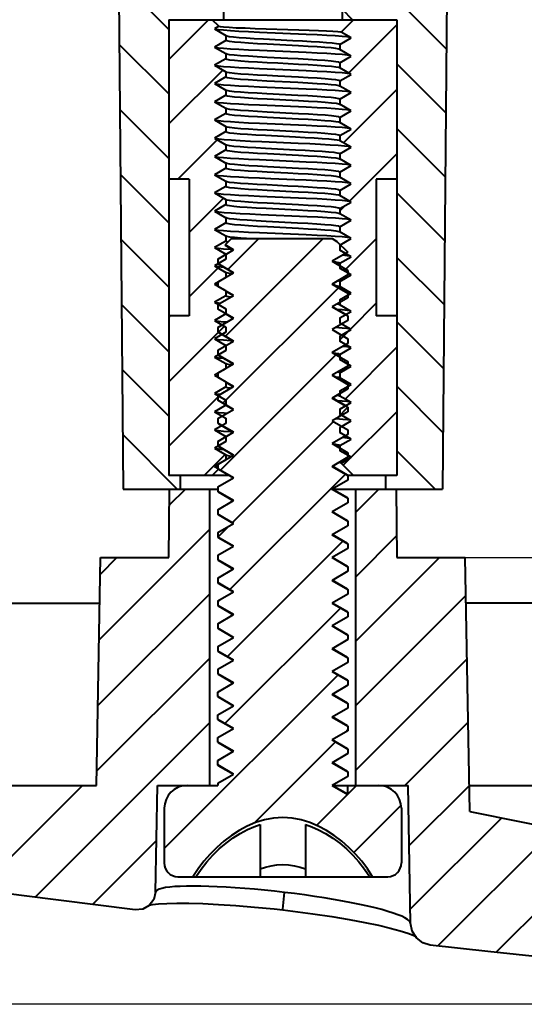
# Model space of a CAD drawing. Header units: millimetres. Extents: x 3608 to 4003, y 1445 to 1719.
# Drawn here: x 3642.79 to 3653.86, y 1521.85 to 1543.45 of the extents above; entities that cross this region are included whole.
import ezdxf

# ---------------------------------------------------------------- set-up
doc = ezdxf.new("R2010")
doc.units = ezdxf.units.MM
doc.layers.add('dim', color=82, linetype='Continuous', lineweight=9)
doc.styles.add('ROMAND', font='romand.shx', dxfattribs={"width": 0.75, "bigfont": 'gbcbig.shx'})
doc.dimstyles.new('YanXiu', dxfattribs={"dimtxt": 2.5, "dimasz": 2.2, "dimexe": 1, "dimexo": 0, "dimgap": 0.66, "dimtad": 0, "dimzin": 9, "dimdsep": 46, "dimtxsty": 'ROMAND', "dimblk": 'CLOSEDBLANK', "dimcen": 0, "dimclrd": 3, "dimclre": 3, "dimclrt": 7, "dimazin": 2, "dimtfac": 1, "dimtofl": 0, "dimtmove": 0, "dimatfit": 3, "dimldrblk": 'CLOSEDBLANK', "dimfxl": 0, "dimlwd": 5, "dimlwe": 5, "dimarcsym": 0})

# ---------------------------------------------------------------- blocks, each defined once
blk = doc.blocks.new('_ClosedBlank')
at = {"color": 0, "linetype": 'ByBlock', "lineweight": -2}
for p, q in [((-1, 0.1667), (0, 0)), ((-1, 0.1667), (-1, -0.1667)), ((0, 0), (-1, -0.1667))]:
    blk.add_line(p, q, dxfattribs=at)
blk = doc.blocks.new('*D10')
at = {"layer": 'Defpoints', "color": 0}
for p in [(3640.324, 1554.248), (3627.325, 1521.848), (3657.021, 1521.848)]:
    blk.add_point(p, dxfattribs=at)
at = {"layer": 'dim', "color": 3, "lineweight": 5}
for p, q in [((3640.324, 1554.248), (3626.725, 1554.248)), ((3627.325, 1551.848), (3627.325, 1542.183)), ((3627.325, 1524.248), (3627.325, 1533.913)), ((3657.021, 1521.848), (3626.725, 1521.848))]:
    blk.add_line(p, q, dxfattribs=at)
at = {"layer": 'dim', "color": 3, "lineweight": 5, "xscale": 2.4, "yscale": 2.4, "zscale": 2.4}
for p, rotation in [((3627.325, 1554.248), 90), ((3627.325, 1521.848), 270)]:
    blk.add_blockref('_ClosedBlank', p, dxfattribs=dict(at, rotation=rotation))
at = {"layer": 'dim', "color": 7, "insert": (3627.325, 1538.048), "char_height": 3, "attachment_point": 5, "rotation": 90, "style": 'ROMAND'}
blk.add_mtext('32.4', dxfattribs=at)
blk = doc.blocks.new('*D28')
at = {"layer": 'Defpoints', "color": 0}
for p in [(3655.891, 1547.748), (3658.821, 1547.748), (3652.563, 1531.648)]:
    blk.add_point(p, dxfattribs=at)
at = {"layer": 'dim', "color": 3, "lineweight": 5}
for p, q in [((3655.891, 1547.748), (3659.42, 1547.748)), ((3658.821, 1545.348), (3658.821, 1543.298)), ((3658.821, 1534.048), (3658.821, 1536.098)), ((3652.563, 1531.648), (3659.42, 1531.648))]:
    blk.add_line(p, q, dxfattribs=at)
at = {"layer": 'dim', "color": 3, "lineweight": 5, "xscale": 2.4, "yscale": 2.4, "zscale": 2.4}
for p, rotation in [((3658.821, 1547.748), 90), ((3658.821, 1531.648), 270)]:
    blk.add_blockref('_ClosedBlank', p, dxfattribs=dict(at, rotation=rotation))
at = {"layer": 'dim', "color": 7, "insert": (3658.821, 1539.698), "char_height": 3, "attachment_point": 5, "rotation": 90, "style": 'ROMAND'}
blk.add_mtext('16.1', dxfattribs=at)

msp = doc.modelspace()

# ---------------------------------------------------------------- linework, layer by layer
at = {"color": 7, "linetype": 'Continuous'}
for p, q in [((3647.263, 1549.948), (3647.263, 1543.448)), ((3649.863, 1549.948), (3649.863, 1543.448)), ((3652.19, 1547.748), (3652.063, 1533.148)), ((3644.942, 1547.027), (3645.063, 1533.148)), ((3646.063, 1543.448), (3651.063, 1543.448)), ((3646.063, 1543.448), (3646.063, 1533.448)), ((3647.158, 1543.303), (3647.013, 1543.448)), ((3649.841, 1543.176), (3650.113, 1543.448)), ((3651.063, 1543.448), (3651.063, 1533.448)), ((3647.158, 1543.303), (3647.063, 1543.248)), ((3647.063, 1543.248), (3647.313, 1543.104)), ((3649.84, 1543.18), (3649.841, 1543.176)), ((3650.063, 1543.048), (3649.841, 1543.176)), ((3647.313, 1542.992), (3647.063, 1542.848)), ((3647.313, 1543.104), (3647.318, 1543.098)), ((3647.313, 1543.104), (3647.313, 1542.992)), ((3649.813, 1542.904), (3650.063, 1543.048)), ((3649.813, 1542.904), (3649.813, 1542.792)), ((3647.063, 1542.848), (3647.313, 1542.704)), ((3647.318, 1542.698), (3647.313, 1542.704)), ((3647.313, 1542.704), (3647.313, 1542.592)), ((3649.813, 1542.792), (3649.808, 1542.798)), ((3650.063, 1542.648), (3649.813, 1542.792)), ((3647.313, 1542.592), (3647.063, 1542.448)), ((3649.813, 1542.504), (3650.063, 1542.648)), ((3649.813, 1542.504), (3649.813, 1542.392)), ((3647.063, 1542.448), (3647.313, 1542.304)), ((3647.318, 1542.298), (3647.313, 1542.304)), ((3647.313, 1542.304), (3647.313, 1542.192)), ((3649.808, 1542.398), (3649.813, 1542.392)), ((3650.063, 1542.248), (3649.813, 1542.392)), ((3649.813, 1542.104), (3650.063, 1542.248)), ((3647.313, 1542.192), (3647.063, 1542.048)), ((3647.063, 1542.048), (3647.313, 1541.904)), ((3649.813, 1542.104), (3649.813, 1541.992)), ((3647.318, 1541.898), (3647.313, 1541.904)), ((3647.313, 1541.904), (3647.313, 1541.792)), ((3649.808, 1541.998), (3649.813, 1541.992)), ((3650.063, 1541.848), (3649.813, 1541.992)), ((3649.813, 1541.704), (3650.063, 1541.848)), ((3647.313, 1541.792), (3647.063, 1541.648)), ((3647.063, 1541.648), (3647.313, 1541.504)), ((3649.808, 1541.598), (3649.813, 1541.592)), ((3649.813, 1541.704), (3649.813, 1541.592)), ((3650.063, 1541.448), (3649.813, 1541.592)), ((3647.313, 1541.392), (3647.063, 1541.248)), ((3647.318, 1541.498), (3647.313, 1541.504)), ((3647.313, 1541.504), (3647.313, 1541.392)), ((3649.813, 1541.304), (3650.063, 1541.448)), ((3647.063, 1541.248), (3647.313, 1541.104)), ((3649.808, 1541.198), (3649.813, 1541.192)), ((3649.813, 1541.304), (3649.813, 1541.192)), ((3650.063, 1541.048), (3649.813, 1541.192)), ((3647.313, 1540.992), (3647.063, 1540.848)), ((3647.318, 1541.098), (3647.313, 1541.104)), ((3647.313, 1541.104), (3647.313, 1540.992)), ((3649.813, 1540.904), (3650.063, 1541.048)), ((3647.063, 1540.848), (3647.313, 1540.704)), ((3649.808, 1540.798), (3649.813, 1540.792)), ((3649.813, 1540.904), (3649.813, 1540.792)), ((3650.063, 1540.648), (3649.813, 1540.792)), ((3647.313, 1540.592), (3647.063, 1540.448)), ((3647.318, 1540.698), (3647.313, 1540.704)), ((3647.313, 1540.704), (3647.313, 1540.592)), ((3649.813, 1540.504), (3650.063, 1540.648)), ((3647.063, 1540.448), (3647.313, 1540.304)), ((3647.318, 1540.298), (3647.313, 1540.304)), ((3647.313, 1540.304), (3647.313, 1540.192)), ((3649.808, 1540.398), (3649.813, 1540.392)), ((3649.813, 1540.504), (3649.813, 1540.392)), ((3650.063, 1540.248), (3649.813, 1540.392)), ((3647.313, 1540.192), (3647.063, 1540.048)), ((3649.813, 1540.104), (3650.063, 1540.248)), ((3649.813, 1540.104), (3649.813, 1539.992)), ((3646.513, 1539.948), (3646.063, 1539.948)), ((3646.513, 1539.948), (3646.513, 1536.948)), ((3647.063, 1540.048), (3647.313, 1539.904)), ((3647.318, 1539.898), (3647.313, 1539.904)), ((3647.313, 1539.904), (3647.313, 1539.792)), ((3649.808, 1539.998), (3649.813, 1539.992)), ((3650.063, 1539.848), (3649.813, 1539.992)), ((3651.063, 1539.948), (3650.613, 1539.948)), ((3650.613, 1539.948), (3650.613, 1536.948)), ((3647.313, 1539.792), (3647.063, 1539.648)), ((3649.813, 1539.704), (3650.063, 1539.848)), ((3649.813, 1539.704), (3649.813, 1539.592)), ((3647.063, 1539.648), (3647.313, 1539.504)), ((3647.318, 1539.498), (3647.313, 1539.504)), ((3647.313, 1539.504), (3647.313, 1539.392)), ((3649.808, 1539.598), (3649.813, 1539.592)), ((3650.063, 1539.448), (3649.813, 1539.592)), ((3649.813, 1539.304), (3650.063, 1539.448)), ((3647.313, 1539.392), (3647.063, 1539.248)), ((3647.063, 1539.248), (3647.313, 1539.104)), ((3649.813, 1539.304), (3649.813, 1539.192)), ((3647.318, 1539.098), (3647.313, 1539.104)), ((3647.313, 1539.104), (3647.313, 1538.992)), ((3649.808, 1539.198), (3649.813, 1539.192)), ((3650.063, 1539.048), (3649.813, 1539.192)), ((3649.813, 1538.904), (3650.063, 1539.048)), ((3647.313, 1538.992), (3647.063, 1538.848)), ((3647.063, 1538.848), (3647.313, 1538.704)), ((3649.808, 1538.798), (3649.813, 1538.792)), ((3649.813, 1538.904), (3649.813, 1538.792)), ((3650.063, 1538.648), (3649.813, 1538.792)), ((3647.313, 1538.592), (3647.063, 1538.448)), ((3647.438, 1538.648), (3647.297, 1538.506)), ((3647.318, 1538.698), (3647.313, 1538.704)), ((3647.313, 1538.704), (3647.313, 1538.592)), ((3647.438, 1538.648), (3649.65, 1538.648)), ((3649.642, 1538.648), (3649.751, 1538.585)), ((3649.721, 1538.607), (3649.65, 1538.648)), ((3649.721, 1538.607), (3649.751, 1538.585)), ((3649.751, 1538.585), (3649.988, 1538.348)), ((3649.813, 1538.504), (3650.063, 1538.648)), ((3647.063, 1538.448), (3647.313, 1538.304)), ((3647.138, 1538.198), (3647.484, 1538.398)), ((3647.484, 1538.398), (3647.297, 1538.506)), ((3647.298, 1538.501), (3647.48, 1538.395)), ((3649.813, 1538.504), (3649.813, 1538.392)), ((3650.063, 1538.248), (3649.813, 1538.392)), ((3647.313, 1538.192), (3647.063, 1538.048)), ((3647.138, 1538.198), (3647.138, 1538.098)), ((3647.313, 1538.304), (3647.313, 1538.192)), ((3649.988, 1538.348), (3649.642, 1538.148)), ((3649.642, 1538.148), (3649.988, 1537.948)), ((3649.813, 1538.053), (3649.646, 1538.151)), ((3649.813, 1538.104), (3650.063, 1538.248)), ((3647.063, 1538.048), (3647.313, 1537.904)), ((3647.484, 1537.898), (3647.138, 1538.098)), ((3647.145, 1538.09), (3647.48, 1537.895)), ((3649.813, 1538.104), (3649.813, 1537.992)), ((3650.063, 1537.848), (3649.813, 1537.992)), ((3649.988, 1537.948), (3649.988, 1537.848)), ((3647.313, 1537.792), (3647.063, 1537.648)), ((3647.138, 1537.698), (3647.484, 1537.898)), ((3647.318, 1537.898), (3647.313, 1537.904)), ((3647.313, 1537.904), (3647.313, 1537.792)), ((3649.988, 1537.848), (3649.642, 1537.648)), ((3649.813, 1537.704), (3650.063, 1537.848)), ((3650.04, 1537.859), (3649.988, 1537.868)), ((3647.063, 1537.648), (3647.313, 1537.504)), ((3647.138, 1537.628), (3647.086, 1537.637)), ((3647.138, 1537.698), (3647.138, 1537.598)), ((3647.484, 1537.398), (3647.138, 1537.598)), ((3647.313, 1537.504), (3647.313, 1537.392)), ((3647.313, 1537.493), (3647.48, 1537.395)), ((3649.642, 1537.648), (3649.988, 1537.448)), ((3649.981, 1537.456), (3649.646, 1537.651)), ((3649.808, 1537.598), (3649.813, 1537.592)), ((3649.813, 1537.704), (3649.813, 1537.592)), ((3650.063, 1537.448), (3649.813, 1537.592)), ((3647.313, 1537.392), (3647.063, 1537.248)), ((3647.138, 1537.198), (3647.484, 1537.398)), ((3649.988, 1537.348), (3649.642, 1537.148)), ((3649.813, 1537.304), (3650.063, 1537.448)), ((3649.813, 1537.304), (3649.813, 1537.192)), ((3649.973, 1537.47), (3649.953, 1537.472)), ((3650.04, 1537.459), (3649.973, 1537.47)), ((3649.981, 1537.456), (3649.988, 1537.448)), ((3649.988, 1537.448), (3649.988, 1537.348)), ((3647.063, 1537.248), (3647.313, 1537.104)), ((3647.153, 1537.226), (3647.086, 1537.237)), ((3647.138, 1537.198), (3647.138, 1537.098)), ((3647.484, 1536.898), (3647.138, 1537.098)), ((3647.181, 1537.223), (3647.153, 1537.226)), ((3647.313, 1537.104), (3647.313, 1536.992)), ((3649.642, 1537.148), (3649.988, 1536.948)), ((3649.981, 1536.956), (3649.646, 1537.151)), ((3649.808, 1537.198), (3649.813, 1537.192)), ((3650.063, 1537.048), (3649.813, 1537.192)), ((3646.513, 1536.948), (3646.063, 1536.948)), ((3647.313, 1536.992), (3647.063, 1536.848)), ((3647.063, 1536.848), (3647.313, 1536.704)), ((3647.138, 1536.698), (3647.484, 1536.898)), ((3647.313, 1536.993), (3647.48, 1536.895)), ((3647.313, 1536.992), (3647.322, 1536.987)), ((3649.988, 1536.848), (3649.642, 1536.648)), ((3649.813, 1536.904), (3650.063, 1537.048)), ((3649.813, 1536.904), (3649.813, 1536.792)), ((3649.988, 1536.948), (3649.988, 1536.848)), ((3651.063, 1536.948), (3650.613, 1536.948)), ((3647.138, 1536.698), (3647.138, 1536.598)), ((3647.313, 1536.704), (3647.313, 1536.592)), ((3649.642, 1536.648), (3649.988, 1536.448)), ((3650.063, 1536.648), (3649.813, 1536.792)), ((3649.813, 1536.504), (3650.063, 1536.648)), ((3647.313, 1536.592), (3647.063, 1536.448)), ((3647.063, 1536.448), (3647.313, 1536.304)), ((3647.484, 1536.398), (3647.138, 1536.598)), ((3647.145, 1536.59), (3647.48, 1536.395)), ((3649.813, 1536.504), (3649.813, 1536.392)), ((3649.988, 1536.448), (3649.988, 1536.348)), ((3647.313, 1536.192), (3647.063, 1536.048)), ((3647.138, 1536.198), (3647.484, 1536.398)), ((3647.138, 1536.198), (3647.138, 1536.098)), ((3647.313, 1536.304), (3647.313, 1536.192)), ((3649.988, 1536.348), (3649.642, 1536.148)), ((3650.063, 1536.248), (3649.813, 1536.392)), ((3649.813, 1536.104), (3650.063, 1536.248)), ((3647.063, 1536.048), (3647.313, 1535.904)), ((3647.484, 1535.898), (3647.138, 1536.098)), ((3647.145, 1536.09), (3647.48, 1535.895)), ((3649.642, 1536.148), (3649.988, 1535.948)), ((3649.813, 1536.053), (3649.646, 1536.151)), ((3649.813, 1536.104), (3649.813, 1535.992)), ((3650.063, 1535.848), (3649.813, 1535.992)), ((3647.313, 1535.792), (3647.063, 1535.648)), ((3647.138, 1535.698), (3647.484, 1535.898)), ((3647.318, 1535.898), (3647.313, 1535.904)), ((3647.313, 1535.904), (3647.313, 1535.792)), ((3649.988, 1535.848), (3649.642, 1535.648)), ((3649.813, 1535.704), (3650.063, 1535.848)), ((3649.988, 1535.948), (3649.988, 1535.848)), ((3650.04, 1535.859), (3649.988, 1535.868)), ((3647.063, 1535.648), (3647.313, 1535.504)), ((3647.138, 1535.628), (3647.086, 1535.637)), ((3647.138, 1535.698), (3647.138, 1535.598)), ((3647.484, 1535.398), (3647.138, 1535.598)), ((3649.642, 1535.648), (3649.988, 1535.448)), ((3649.981, 1535.456), (3649.646, 1535.651)), ((3649.808, 1535.598), (3649.813, 1535.592)), ((3649.813, 1535.704), (3649.813, 1535.592)), ((3650.063, 1535.448), (3649.813, 1535.592)), ((3647.313, 1535.392), (3647.063, 1535.248)), ((3647.138, 1535.198), (3647.484, 1535.398)), ((3647.313, 1535.504), (3647.313, 1535.392)), ((3647.313, 1535.493), (3647.48, 1535.395)), ((3649.988, 1535.348), (3649.642, 1535.148)), ((3649.813, 1535.304), (3650.063, 1535.448)), ((3649.973, 1535.47), (3649.953, 1535.472)), ((3650.04, 1535.459), (3649.973, 1535.47)), ((3649.981, 1535.456), (3649.988, 1535.448)), ((3649.988, 1535.448), (3649.988, 1535.348)), ((3647.063, 1535.248), (3647.313, 1535.104)), ((3647.153, 1535.226), (3647.086, 1535.237)), ((3647.138, 1535.198), (3647.138, 1535.098)), ((3647.181, 1535.223), (3647.153, 1535.226)), ((3649.642, 1535.148), (3649.988, 1534.948)), ((3649.981, 1534.956), (3649.646, 1535.151)), ((3649.808, 1535.198), (3649.813, 1535.192)), ((3649.813, 1535.304), (3649.813, 1535.192)), ((3650.063, 1535.048), (3649.813, 1535.192)), ((3647.313, 1534.992), (3647.063, 1534.848)), ((3647.484, 1534.898), (3647.138, 1535.098)), ((3647.138, 1534.698), (3647.484, 1534.898)), ((3647.313, 1535.104), (3647.313, 1534.992)), ((3647.313, 1534.993), (3647.48, 1534.895)), ((3647.313, 1534.992), (3647.333, 1534.981)), ((3649.813, 1534.904), (3650.063, 1535.048)), ((3649.813, 1534.904), (3649.813, 1534.792)), ((3649.988, 1534.948), (3649.988, 1534.848)), ((3647.063, 1534.848), (3647.313, 1534.704)), ((3647.138, 1534.698), (3647.138, 1534.598)), ((3647.313, 1534.704), (3647.313, 1534.592)), ((3649.988, 1534.848), (3649.642, 1534.648)), ((3650.063, 1534.648), (3649.813, 1534.792)), ((3647.313, 1534.592), (3647.063, 1534.448)), ((3647.484, 1534.398), (3647.138, 1534.598)), ((3647.145, 1534.59), (3647.48, 1534.395)), ((3649.642, 1534.648), (3649.988, 1534.448)), ((3649.813, 1534.504), (3650.063, 1534.648)), ((3649.813, 1534.504), (3649.813, 1534.392)), ((3647.063, 1534.448), (3647.313, 1534.304)), ((3647.138, 1534.198), (3647.484, 1534.398)), ((3647.313, 1534.304), (3647.313, 1534.192)), ((3649.988, 1534.348), (3649.642, 1534.148)), ((3650.063, 1534.248), (3649.813, 1534.392)), ((3649.988, 1534.448), (3649.988, 1534.348)), ((3647.313, 1534.192), (3647.063, 1534.048)), ((3647.063, 1534.048), (3647.313, 1533.904)), ((3647.138, 1534.198), (3647.138, 1534.098)), ((3647.484, 1533.898), (3647.138, 1534.098)), ((3647.145, 1534.09), (3647.48, 1533.895)), ((3649.642, 1534.148), (3649.988, 1533.948)), ((3649.813, 1534.053), (3649.646, 1534.151)), ((3649.813, 1534.104), (3650.063, 1534.248)), ((3649.813, 1534.104), (3649.813, 1533.992)), ((3647.138, 1533.698), (3647.484, 1533.898)), ((3647.313, 1533.904), (3647.318, 1533.898)), ((3647.313, 1533.904), (3647.313, 1533.792)), ((3649.988, 1533.848), (3649.642, 1533.648)), ((3650.063, 1533.848), (3649.813, 1533.992)), ((3649.841, 1533.72), (3650.063, 1533.848)), ((3649.988, 1533.948), (3649.988, 1533.848)), ((3650.04, 1533.859), (3649.988, 1533.868)), ((3647.313, 1533.792), (3647.063, 1533.648)), ((3647.063, 1533.648), (3647.158, 1533.593)), ((3647.138, 1533.628), (3647.084, 1533.637)), ((3647.138, 1533.698), (3647.138, 1533.598)), ((3649.642, 1533.648), (3649.988, 1533.448)), ((3649.981, 1533.456), (3649.646, 1533.651)), ((3649.841, 1533.72), (3650.113, 1533.448)), ((3647.39, 1533.448), (3646.063, 1533.448)), ((3646.313, 1533.448), (3646.313, 1533.148)), ((3647.158, 1533.593), (3647.013, 1533.448)), ((3647.484, 1533.398), (3647.138, 1533.598)), ((3647.138, 1533.198), (3647.484, 1533.398)), ((3647.154, 1533.585), (3647.48, 1533.395)), ((3649.981, 1533.456), (3649.988, 1533.448)), ((3651.063, 1533.448), (3649.981, 1533.448)), ((3649.988, 1533.448), (3649.988, 1533.348)), ((3650.813, 1533.448), (3650.813, 1533.148)), ((3647.138, 1533.198), (3647.138, 1533.098)), ((3649.988, 1533.348), (3649.642, 1533.148)), ((3645.063, 1533.148), (3647.138, 1533.148)), ((3646.063, 1531.648), (3646.076, 1533.148)), ((3646.963, 1526.648), (3646.963, 1533.148)), ((3647.484, 1532.898), (3647.138, 1533.098)), ((3647.145, 1533.09), (3647.138, 1533.098)), ((3647.145, 1533.09), (3647.48, 1532.895)), ((3649.633, 1533.148), (3652.063, 1533.148)), ((3649.642, 1533.148), (3649.988, 1532.948)), ((3649.981, 1532.956), (3649.646, 1533.151)), ((3649.981, 1532.956), (3649.988, 1532.948)), ((3650.163, 1526.648), (3650.163, 1533.148)), ((3651.05, 1533.148), (3651.063, 1531.648)), ((3647.138, 1532.698), (3647.484, 1532.898)), ((3649.988, 1532.848), (3649.642, 1532.648)), ((3649.988, 1532.948), (3649.988, 1532.848)), ((3647.138, 1532.698), (3647.138, 1532.598)), ((3647.484, 1532.398), (3647.138, 1532.598)), ((3647.138, 1532.598), (3647.145, 1532.59)), ((3647.145, 1532.59), (3647.48, 1532.395)), ((3649.642, 1532.648), (3649.988, 1532.448)), ((3649.981, 1532.456), (3649.646, 1532.651)), ((3647.138, 1532.198), (3647.484, 1532.398)), ((3649.988, 1532.348), (3649.642, 1532.148)), ((3649.981, 1532.456), (3649.988, 1532.448)), ((3649.988, 1532.448), (3649.988, 1532.348)), ((3647.138, 1532.198), (3647.138, 1532.098)), ((3647.484, 1531.898), (3647.138, 1532.098)), ((3647.139, 1532.096), (3647.145, 1532.09)), ((3647.145, 1532.09), (3647.48, 1531.895)), ((3649.642, 1532.148), (3649.988, 1531.948)), ((3649.981, 1531.956), (3649.646, 1532.151)), ((3647.138, 1531.698), (3647.484, 1531.898)), ((3649.981, 1531.956), (3649.988, 1531.948)), ((3649.988, 1531.948), (3649.988, 1531.848)), ((3647.138, 1531.698), (3647.138, 1531.598)), ((3649.988, 1531.848), (3649.642, 1531.648)), ((3644.476, 1526.648), (3644.563, 1531.648)), ((3644.563, 1531.648), (3646.063, 1531.648)), ((3647.484, 1531.398), (3647.138, 1531.598)), ((3647.138, 1531.598), (3647.145, 1531.59)), ((3647.145, 1531.59), (3647.48, 1531.395)), ((3649.642, 1531.648), (3649.988, 1531.448)), ((3649.981, 1531.456), (3649.646, 1531.651)), ((3649.981, 1531.456), (3649.988, 1531.448)), ((3649.988, 1531.448), (3649.988, 1531.348)), ((3651.063, 1531.648), (3652.563, 1531.648)), ((3652.66, 1526.076), (3652.563, 1531.648)), ((3647.138, 1531.198), (3647.484, 1531.398)), ((3649.988, 1531.348), (3649.642, 1531.148)), ((3647.138, 1531.198), (3647.138, 1531.098)), ((3647.484, 1530.898), (3647.138, 1531.098)), ((3647.138, 1531.098), (3647.145, 1531.09)), ((3647.145, 1531.09), (3647.48, 1530.895)), ((3649.642, 1531.148), (3649.988, 1530.948)), ((3649.981, 1530.956), (3649.646, 1531.151)), ((3647.138, 1530.698), (3647.484, 1530.898)), ((3649.988, 1530.848), (3649.642, 1530.648)), ((3649.981, 1530.956), (3649.988, 1530.948)), ((3649.988, 1530.948), (3649.988, 1530.848)), ((3641.013, 1530.648), (3644.546, 1530.648)), ((3647.138, 1530.698), (3647.138, 1530.598)), ((3647.484, 1530.398), (3647.138, 1530.598)), ((3647.138, 1530.598), (3647.145, 1530.59)), ((3647.145, 1530.59), (3647.48, 1530.395)), ((3649.642, 1530.648), (3649.988, 1530.448)), ((3649.981, 1530.456), (3649.646, 1530.651)), ((3709.546, 1530.648), (3652.58, 1530.648)), ((3647.138, 1530.198), (3647.484, 1530.398)), ((3649.981, 1530.456), (3649.988, 1530.448)), ((3649.988, 1530.448), (3649.988, 1530.348)), ((3647.138, 1530.198), (3647.138, 1530.098)), ((3649.988, 1530.348), (3649.642, 1530.148)), ((3649.642, 1530.148), (3649.988, 1529.948)), ((3649.981, 1529.956), (3649.646, 1530.151)), ((3647.484, 1529.898), (3647.138, 1530.098)), ((3647.138, 1530.098), (3647.145, 1530.09)), ((3647.145, 1530.09), (3647.48, 1529.895)), ((3649.981, 1529.956), (3649.988, 1529.948)), ((3649.988, 1529.948), (3649.988, 1529.848)), ((3647.138, 1529.698), (3647.484, 1529.898)), ((3649.988, 1529.848), (3649.642, 1529.648)), ((3647.138, 1529.698), (3647.138, 1529.598)), ((3647.484, 1529.398), (3647.138, 1529.598)), ((3647.138, 1529.598), (3647.145, 1529.59)), ((3647.145, 1529.59), (3647.48, 1529.395)), ((3649.642, 1529.648), (3649.988, 1529.448)), ((3649.981, 1529.456), (3649.646, 1529.651)), ((3647.138, 1529.198), (3647.484, 1529.398)), ((3649.988, 1529.348), (3649.642, 1529.148)), ((3649.981, 1529.456), (3649.988, 1529.448)), ((3649.988, 1529.448), (3649.988, 1529.348)), ((3647.138, 1529.198), (3647.138, 1529.098)), ((3647.484, 1528.898), (3647.138, 1529.098)), ((3647.145, 1529.09), (3647.138, 1529.098)), ((3647.145, 1529.09), (3647.48, 1528.895)), ((3649.642, 1529.148), (3649.988, 1528.948)), ((3649.981, 1528.956), (3649.646, 1529.151)), ((3647.138, 1528.698), (3647.484, 1528.898)), ((3649.981, 1528.956), (3649.988, 1528.948)), ((3649.988, 1528.948), (3649.988, 1528.848)), ((3647.138, 1528.598), (3647.138, 1528.698)), ((3649.988, 1528.848), (3649.642, 1528.648)), ((3649.642, 1528.648), (3649.988, 1528.448)), ((3649.981, 1528.456), (3649.646, 1528.651)), ((3647.484, 1528.398), (3647.138, 1528.598)), ((3647.138, 1528.598), (3647.145, 1528.59)), ((3647.145, 1528.59), (3647.48, 1528.395)), ((3649.981, 1528.456), (3649.988, 1528.448)), ((3649.988, 1528.448), (3649.988, 1528.348)), ((3647.138, 1528.198), (3647.484, 1528.398)), ((3649.988, 1528.348), (3649.642, 1528.148)), ((3647.138, 1528.098), (3647.138, 1528.198)), ((3647.484, 1527.898), (3647.138, 1528.098)), ((3647.138, 1528.098), (3647.145, 1528.09)), ((3647.145, 1528.09), (3647.48, 1527.895)), ((3649.642, 1528.148), (3649.988, 1527.948)), ((3649.981, 1527.956), (3649.646, 1528.151)), ((3647.138, 1527.698), (3647.484, 1527.898)), ((3649.988, 1527.848), (3649.642, 1527.648)), ((3649.981, 1527.956), (3649.988, 1527.948)), ((3649.988, 1527.948), (3649.988, 1527.848)), ((3647.138, 1527.598), (3647.138, 1527.698)), ((3647.484, 1527.398), (3647.138, 1527.598)), ((3647.138, 1527.598), (3647.145, 1527.59)), ((3647.145, 1527.59), (3647.48, 1527.395)), ((3649.642, 1527.648), (3649.988, 1527.448)), ((3649.981, 1527.456), (3649.646, 1527.651)), ((3647.138, 1527.198), (3647.484, 1527.398)), ((3649.988, 1527.348), (3649.642, 1527.148)), ((3649.981, 1527.456), (3649.988, 1527.448)), ((3649.988, 1527.448), (3649.988, 1527.348)), ((3647.138, 1527.098), (3647.138, 1527.198)), ((3649.642, 1527.148), (3649.988, 1526.948)), ((3649.981, 1526.956), (3649.646, 1527.151)), ((3647.484, 1526.898), (3647.138, 1527.098)), ((3647.145, 1527.09), (3647.138, 1527.098)), ((3647.145, 1527.09), (3647.48, 1526.895)), ((3649.981, 1526.956), (3649.988, 1526.948)), ((3649.988, 1526.948), (3649.988, 1526.848)), ((3647.138, 1526.698), (3647.484, 1526.898)), ((3647.138, 1526.698), (3647.138, 1526.648)), ((3649.988, 1526.848), (3649.642, 1526.648)), ((3642.094, 1526.648), (3644.476, 1526.648)), ((3645.772, 1524.307), (3645.813, 1526.648)), ((3645.813, 1526.648), (3647.138, 1526.648)), ((3649.642, 1526.648), (3649.988, 1526.448)), ((3649.981, 1526.456), (3649.646, 1526.651)), ((3649.65, 1526.648), (3651.313, 1526.648)), ((3649.988, 1526.448), (3649.988, 1526.648)), ((3651.366, 1523.625), (3651.313, 1526.648)), ((3652.65, 1526.648), (3709.476, 1526.648)), ((3649.981, 1526.456), (3649.988, 1526.448)), ((3645.963, 1526.148), (3645.963, 1524.948)), ((3651.163, 1526.148), (3651.163, 1524.948)), ((3648.063, 1525.79), (3648.063, 1524.648)), ((3649.063, 1525.79), (3649.063, 1524.648)), ((3642.833, 1524.237), (3640.223, 1524.578)), ((3646.263, 1524.648), (3650.863, 1524.648)), ((3645.329, 1523.921), (3642.833, 1524.237)), ((3648.564, 1523.935), (3648.602, 1524.303)), ((3648.563, 1523.918), (3648.564, 1523.935)), ((3651.423, 1523.362), (3651.491, 1523.33)), ((3653.058, 1523.008), (3651.797, 1523.148)), ((3654.298, 1522.872), (3653.058, 1523.008))]:
    msp.add_line(p, q, dxfattribs=at)
at = {"color": 40, "linetype": 'Continuous'}
for p, q in [((3649.863, 1545.091), (3652.147, 1542.807)), ((3644.965, 1544.332), (3646.063, 1543.234)), ((3649.863, 1543.677), (3650.092, 1543.448)), ((3646.936, 1543.448), (3646.063, 1542.575)), ((3651.063, 1543.332), (3650.009, 1542.279)), ((3644.978, 1542.905), (3646.063, 1541.82)), ((3651.063, 1542.477), (3652.135, 1541.405)), ((3647.245, 1542.343), (3646.063, 1541.161)), ((3649.863, 1542.133), (3649.813, 1542.082)), ((3651.063, 1541.918), (3649.892, 1540.747)), ((3644.99, 1541.479), (3646.063, 1540.406)), ((3647.313, 1540.997), (3647.303, 1540.986)), ((3651.063, 1541.063), (3652.123, 1540.003)), ((3647.127, 1540.811), (3646.264, 1539.948)), ((3651.063, 1540.504), (3650.027, 1539.469)), ((3645.003, 1540.052), (3646.063, 1538.992)), ((3651.063, 1539.649), (3652.111, 1538.601)), ((3647.263, 1539.533), (3646.513, 1538.782)), ((3649.93, 1539.371), (3649.813, 1539.254)), ((3645.015, 1538.625), (3646.063, 1537.577)), ((3649.448, 1538.648), (3647.303, 1536.503)), ((3648.034, 1538.648), (3647.358, 1537.971)), ((3650.613, 1538.64), (3649.91, 1537.937)), ((3651.063, 1538.234), (3652.098, 1537.199)), ((3647.145, 1538.001), (3646.513, 1537.368)), ((3649.782, 1537.567), (3647.249, 1535.034)), ((3645.028, 1537.199), (3646.063, 1536.163)), ((3650.613, 1537.226), (3650.046, 1536.658)), ((3646.093, 1536.948), (3646.063, 1536.918)), ((3647.281, 1536.722), (3646.063, 1535.504)), ((3651.063, 1536.82), (3652.086, 1535.797)), ((3649.998, 1536.61), (3649.813, 1536.426)), ((3651.063, 1536.261), (3649.928, 1535.126)), ((3649.988, 1536.359), (3649.962, 1536.333)), ((3649.727, 1536.098), (3647.194, 1533.565)), ((3645.04, 1535.772), (3646.063, 1534.749)), ((3651.063, 1535.406), (3652.074, 1534.395)), ((3647.163, 1535.19), (3646.063, 1534.09)), ((3649.988, 1534.945), (3649.759, 1534.716)), ((3651.063, 1534.847), (3649.888, 1533.673)), ((3649.673, 1534.63), (3647.457, 1532.414)), ((3645.053, 1534.345), (3646.25, 1533.148)), ((3647.299, 1533.912), (3646.835, 1533.448)), ((3651.063, 1533.992), (3651.907, 1533.148)), ((3649.936, 1533.478), (3647.403, 1530.945)), ((3646.426, 1533.148), (3646.073, 1532.795)), ((3650.669, 1533.148), (3650.163, 1532.642)), ((3647.382, 1532.339), (3647.14, 1532.097)), ((3646.963, 1532.271), (3644.531, 1529.839)), ((3651.059, 1532.124), (3650.163, 1531.228)), ((3649.881, 1532.01), (3647.348, 1529.477)), ((3644.926, 1531.648), (3644.557, 1531.278)), ((3651.997, 1531.648), (3650.163, 1529.814)), ((3646.963, 1530.856), (3644.506, 1528.4)), ((3652.578, 1530.814), (3650.163, 1528.4)), ((3647.179, 1530.722), (3647.138, 1530.681)), ((3649.827, 1530.541), (3647.294, 1528.008)), ((3646.963, 1529.442), (3644.481, 1526.96)), ((3652.602, 1529.424), (3650.163, 1526.985)), ((3649.772, 1529.072), (3645.963, 1525.263)), ((3646.963, 1528.028), (3643.134, 1524.199)), ((3652.626, 1528.034), (3651.24, 1526.648)), ((3649.988, 1527.874), (3649.927, 1527.813)), ((3649.718, 1527.604), (3647.935, 1525.821)), ((3644.169, 1526.648), (3641.882, 1524.362)), ((3650.176, 1526.648), (3649.988, 1526.46)), ((3652.65, 1526.644), (3651.336, 1525.33)), ((3649.981, 1526.452), (3649.302, 1525.774)), ((3651.156, 1526.213), (3650.121, 1525.179)), ((3653.356, 1525.935), (3651.36, 1523.94)), ((3654.536, 1525.702), (3651.964, 1523.13)), ((3645.792, 1525.443), (3644.389, 1524.04)), ((3655.725, 1525.476), (3653.237, 1522.988))]:
    msp.add_line(p, q, dxfattribs=at)
at = {"color": 7, "linetype": 'Continuous'}
for points in [[(3648.05, 1543.17), (3647.813, 1543.181), (3647.599, 1543.192), (3647.414, 1543.204), (3647.264, 1543.215), (3647.153, 1543.226), (3647.086, 1543.237)], [(3647.158, 1543.303), (3647.189, 1543.296), (3647.266, 1543.288), (3647.386, 1543.281), (3647.543, 1543.273), (3647.735, 1543.266), (3647.954, 1543.258), (3648.917, 1543.229)], [(3650.04, 1543.059), (3649.973, 1543.07), (3649.862, 1543.081), (3649.712, 1543.092), (3649.527, 1543.104), (3649.313, 1543.115), (3649.076, 1543.126), (3648.05, 1543.17)], [(3648.917, 1543.229), (3649.143, 1543.221), (3649.348, 1543.214), (3649.523, 1543.206), (3649.663, 1543.199), (3649.766, 1543.191), (3649.826, 1543.184), (3649.84, 1543.18)], [(3648.221, 1542.91), (3648.006, 1542.922), (3647.81, 1542.934), (3647.639, 1542.945), (3647.5, 1542.957), (3647.397, 1542.969), (3647.334, 1542.981), (3647.313, 1542.992)], [(3647.318, 1543.098), (3647.332, 1543.093), (3647.388, 1543.081), (3647.48, 1543.07), (3647.605, 1543.059), (3647.76, 1543.048), (3647.938, 1543.037), (3648.136, 1543.026), (3648.78, 1542.993)], [(3649.808, 1542.798), (3649.792, 1542.804), (3649.729, 1542.816), (3649.626, 1542.828), (3649.487, 1542.839), (3649.316, 1542.851), (3649.12, 1542.863), (3648.905, 1542.875), (3648.221, 1542.91)], [(3648.78, 1542.993), (3648.991, 1542.981), (3649.188, 1542.97), (3649.367, 1542.959), (3649.521, 1542.948), (3649.646, 1542.937), (3649.738, 1542.926), (3649.794, 1542.915), (3649.813, 1542.904)], [(3648.05, 1542.77), (3647.813, 1542.781), (3647.599, 1542.792), (3647.414, 1542.804), (3647.264, 1542.815), (3647.153, 1542.826), (3647.086, 1542.837)], [(3648.673, 1542.598), (3648.218, 1542.621), (3648.004, 1542.633), (3647.807, 1542.645), (3647.638, 1542.657), (3647.499, 1542.668), (3647.397, 1542.68), (3647.334, 1542.692), (3647.318, 1542.698)], [(3650.04, 1542.659), (3649.973, 1542.67), (3649.862, 1542.681), (3649.712, 1542.692), (3649.527, 1542.704), (3649.313, 1542.715), (3649.076, 1542.726), (3648.05, 1542.77)], [(3647.313, 1542.592), (3647.334, 1542.581), (3647.397, 1542.569), (3647.501, 1542.557), (3647.642, 1542.545), (3647.812, 1542.533), (3648.007, 1542.522), (3648.223, 1542.51), (3648.452, 1542.498)], [(3648.452, 1542.498), (3648.907, 1542.475), (3649.122, 1542.463), (3649.318, 1542.451), (3649.488, 1542.439), (3649.627, 1542.428), (3649.729, 1542.416), (3649.792, 1542.404), (3649.808, 1542.398)], [(3649.813, 1542.504), (3649.792, 1542.515), (3649.729, 1542.527), (3649.624, 1542.539), (3649.484, 1542.551), (3649.314, 1542.563), (3649.119, 1542.574), (3648.902, 1542.586), (3648.673, 1542.598)], [(3648.05, 1542.37), (3647.813, 1542.381), (3647.599, 1542.392), (3647.414, 1542.404), (3647.264, 1542.415), (3647.153, 1542.426), (3647.086, 1542.437)], [(3648.452, 1542.209), (3648.223, 1542.221), (3648.007, 1542.233), (3647.812, 1542.245), (3647.642, 1542.256), (3647.501, 1542.268), (3647.397, 1542.28), (3647.334, 1542.292), (3647.318, 1542.298)], [(3650.04, 1542.259), (3649.973, 1542.27), (3649.862, 1542.281), (3649.712, 1542.292), (3649.527, 1542.304), (3649.313, 1542.315), (3649.076, 1542.326), (3648.05, 1542.37)], [(3648.05, 1541.97), (3647.813, 1541.981), (3647.599, 1541.992), (3647.414, 1542.004), (3647.264, 1542.015), (3647.153, 1542.026), (3647.086, 1542.037)], [(3647.313, 1542.192), (3647.334, 1542.181), (3647.397, 1542.169), (3647.498, 1542.157), (3647.636, 1542.145), (3647.805, 1542.134), (3648, 1542.122), (3648.213, 1542.11), (3648.895, 1542.075)], [(3649.813, 1542.104), (3649.792, 1542.115), (3649.729, 1542.127), (3649.627, 1542.139), (3649.488, 1542.151), (3649.318, 1542.162), (3649.122, 1542.174), (3648.907, 1542.186), (3648.452, 1542.209)], [(3648.895, 1542.075), (3649.115, 1542.063), (3649.314, 1542.051), (3649.485, 1542.04), (3649.623, 1542.028), (3649.727, 1542.016), (3649.792, 1542.004), (3649.808, 1541.998)], [(3648.895, 1541.787), (3648.213, 1541.822), (3648, 1541.833), (3647.805, 1541.845), (3647.636, 1541.857), (3647.498, 1541.869), (3647.397, 1541.88), (3647.334, 1541.892), (3647.318, 1541.898)], [(3650.04, 1541.859), (3649.973, 1541.87), (3649.862, 1541.881), (3649.712, 1541.892), (3649.527, 1541.904), (3649.313, 1541.915), (3649.076, 1541.926), (3648.05, 1541.97)], [(3648.05, 1541.57), (3647.813, 1541.581), (3647.599, 1541.592), (3647.414, 1541.604), (3647.264, 1541.615), (3647.153, 1541.626), (3647.086, 1541.637)], [(3647.313, 1541.792), (3647.334, 1541.781), (3647.398, 1541.769), (3647.501, 1541.757), (3647.638, 1541.745), (3647.808, 1541.734), (3648.006, 1541.722), (3648.223, 1541.71), (3648.907, 1541.675)], [(3649.813, 1541.704), (3649.792, 1541.715), (3649.727, 1541.727), (3649.623, 1541.739), (3649.485, 1541.751), (3649.314, 1541.763), (3649.115, 1541.775), (3648.895, 1541.787)], [(3648.907, 1541.675), (3649.125, 1541.663), (3649.323, 1541.651), (3649.49, 1541.639), (3649.628, 1541.627), (3649.73, 1541.616), (3649.792, 1541.604), (3649.808, 1541.598)], [(3647.313, 1541.392), (3647.334, 1541.381), (3647.397, 1541.369), (3647.5, 1541.357), (3647.639, 1541.345), (3647.809, 1541.334), (3648.005, 1541.322), (3648.219, 1541.31)], [(3648.907, 1541.386), (3648.223, 1541.421), (3648.006, 1541.433), (3647.808, 1541.445), (3647.638, 1541.457), (3647.501, 1541.468), (3647.398, 1541.48), (3647.334, 1541.492), (3647.318, 1541.498)], [(3650.04, 1541.459), (3649.973, 1541.47), (3649.862, 1541.481), (3649.712, 1541.492), (3649.527, 1541.504), (3649.313, 1541.515), (3649.076, 1541.526), (3648.05, 1541.57)], [(3649.813, 1541.304), (3649.792, 1541.315), (3649.73, 1541.327), (3649.628, 1541.339), (3649.49, 1541.35), (3649.323, 1541.362), (3649.125, 1541.374), (3648.907, 1541.386)], [(3648.05, 1541.17), (3647.813, 1541.181), (3647.599, 1541.192), (3647.414, 1541.204), (3647.264, 1541.215), (3647.153, 1541.226), (3647.086, 1541.237)], [(3650.04, 1541.059), (3649.973, 1541.07), (3649.862, 1541.081), (3649.712, 1541.092), (3649.527, 1541.104), (3649.313, 1541.115), (3649.076, 1541.126), (3648.05, 1541.17)], [(3648.219, 1541.31), (3648.904, 1541.275), (3649.12, 1541.263), (3649.315, 1541.251), (3649.485, 1541.24), (3649.625, 1541.228), (3649.729, 1541.216), (3649.792, 1541.204), (3649.808, 1541.198)], [(3647.313, 1540.992), (3647.333, 1540.981), (3647.393, 1540.969), (3647.492, 1540.958), (3647.625, 1540.946), (3647.786, 1540.935), (3647.972, 1540.924), (3648.18, 1540.912), (3648.844, 1540.878)], [(3648.219, 1541.021), (3648.005, 1541.033), (3647.809, 1541.045), (3647.639, 1541.057), (3647.5, 1541.068), (3647.397, 1541.08), (3647.334, 1541.092), (3647.318, 1541.098)], [(3649.813, 1540.904), (3649.792, 1540.915), (3649.729, 1540.927), (3649.625, 1540.939), (3649.485, 1540.951), (3649.315, 1540.963), (3649.12, 1540.974), (3648.904, 1540.986), (3648.219, 1541.021)], [(3648.897, 1540.734), (3648.1, 1540.768), (3647.852, 1540.779), (3647.628, 1540.791), (3647.433, 1540.802), (3647.275, 1540.814), (3647.159, 1540.825), (3647.087, 1540.837)], [(3648.844, 1540.878), (3649.056, 1540.867), (3649.254, 1540.855), (3649.429, 1540.844), (3649.575, 1540.832), (3649.689, 1540.821)], [(3649.914, 1540.677), (3649.777, 1540.688), (3649.6, 1540.699), (3649.389, 1540.711), (3649.153, 1540.722), (3648.897, 1540.734)], [(3649.689, 1540.821), (3649.758, 1540.811), (3649.799, 1540.802), (3649.808, 1540.798)], [(3647.313, 1540.592), (3647.334, 1540.581), (3647.399, 1540.569), (3647.505, 1540.557), (3647.645, 1540.545), (3647.815, 1540.533), (3648.011, 1540.521), (3648.224, 1540.51), (3648.904, 1540.475)], [(3648.844, 1540.589), (3648.18, 1540.623), (3647.972, 1540.635), (3647.786, 1540.646), (3647.625, 1540.658), (3647.492, 1540.669), (3647.393, 1540.681), (3647.333, 1540.692), (3647.318, 1540.698)], [(3649.689, 1540.532), (3649.575, 1540.544), (3649.429, 1540.555), (3649.254, 1540.566), (3649.056, 1540.578), (3648.844, 1540.589)], [(3649.813, 1540.504), (3649.799, 1540.513), (3649.758, 1540.523), (3649.689, 1540.532)], [(3650.046, 1540.658), (3649.996, 1540.667), (3649.914, 1540.677)], [(3648.05, 1540.37), (3647.813, 1540.381), (3647.599, 1540.392), (3647.414, 1540.404), (3647.264, 1540.415), (3647.153, 1540.426), (3647.086, 1540.437)], [(3648.904, 1540.186), (3648.224, 1540.221), (3648.011, 1540.233), (3647.815, 1540.245), (3647.645, 1540.256), (3647.505, 1540.268), (3647.399, 1540.28), (3647.334, 1540.292), (3647.318, 1540.298)], [(3650.04, 1540.259), (3649.973, 1540.27), (3649.862, 1540.281), (3649.712, 1540.292), (3649.527, 1540.304), (3649.313, 1540.315), (3649.076, 1540.326), (3648.05, 1540.37)], [(3648.904, 1540.475), (3649.117, 1540.463), (3649.313, 1540.451), (3649.483, 1540.44), (3649.622, 1540.428), (3649.727, 1540.416), (3649.792, 1540.404), (3649.808, 1540.398)], [(3647.313, 1540.192), (3647.334, 1540.181), (3647.397, 1540.169), (3647.499, 1540.157), (3647.636, 1540.145), (3647.805, 1540.134), (3648.002, 1540.122), (3648.217, 1540.11), (3648.67, 1540.087)], [(3648.67, 1540.087), (3648.898, 1540.075), (3649.116, 1540.063), (3649.313, 1540.051), (3649.482, 1540.04), (3649.623, 1540.028), (3649.728, 1540.016), (3649.792, 1540.004), (3649.808, 1539.998)], [(3649.813, 1540.104), (3649.792, 1540.115), (3649.727, 1540.127), (3649.622, 1540.139), (3649.483, 1540.151), (3649.313, 1540.163), (3649.117, 1540.174), (3648.904, 1540.186)], [(3648.824, 1539.937), (3648.303, 1539.959), (3648.05, 1539.97), (3647.813, 1539.981), (3647.599, 1539.992), (3647.414, 1540.004), (3647.264, 1540.015), (3647.153, 1540.026), (3647.086, 1540.037)], [(3648.67, 1539.798), (3648.217, 1539.822), (3648.002, 1539.833), (3647.805, 1539.845), (3647.636, 1539.857), (3647.499, 1539.868), (3647.397, 1539.88), (3647.334, 1539.892), (3647.318, 1539.898)], [(3650.04, 1539.859), (3649.973, 1539.87), (3649.862, 1539.881), (3649.712, 1539.892), (3649.527, 1539.904), (3649.313, 1539.915), (3649.076, 1539.926), (3648.824, 1539.937)], [(3647.313, 1539.792), (3647.334, 1539.781), (3647.397, 1539.769), (3647.5, 1539.757), (3647.64, 1539.745), (3647.81, 1539.733), (3648.006, 1539.722), (3648.221, 1539.71)], [(3648.221, 1539.71), (3648.906, 1539.675), (3649.12, 1539.663), (3649.316, 1539.651), (3649.486, 1539.639), (3649.626, 1539.628), (3649.729, 1539.616), (3649.792, 1539.604), (3649.808, 1539.598)], [(3649.813, 1539.704), (3649.792, 1539.715), (3649.728, 1539.727), (3649.623, 1539.739), (3649.482, 1539.751), (3649.313, 1539.763), (3649.116, 1539.774), (3648.898, 1539.786), (3648.67, 1539.798)], [(3648.05, 1539.57), (3647.813, 1539.581), (3647.599, 1539.592), (3647.414, 1539.604), (3647.264, 1539.615), (3647.153, 1539.626), (3647.086, 1539.637)], [(3648.221, 1539.421), (3648.006, 1539.433), (3647.81, 1539.445), (3647.64, 1539.457), (3647.5, 1539.468), (3647.397, 1539.48), (3647.334, 1539.492), (3647.318, 1539.498)], [(3650.04, 1539.459), (3649.973, 1539.47), (3649.862, 1539.481), (3649.712, 1539.492), (3649.527, 1539.504), (3649.313, 1539.515), (3649.076, 1539.526), (3648.05, 1539.57)], [(3647.628, 1539.191), (3647.433, 1539.202), (3647.275, 1539.214), (3647.159, 1539.225), (3647.087, 1539.237)], [(3647.313, 1539.392), (3647.333, 1539.381), (3647.393, 1539.369), (3647.492, 1539.358), (3647.624, 1539.346), (3647.784, 1539.335)], [(3647.784, 1539.335), (3647.979, 1539.323), (3648.198, 1539.311), (3648.888, 1539.276)], [(3649.813, 1539.304), (3649.792, 1539.315), (3649.729, 1539.327), (3649.626, 1539.339), (3649.486, 1539.351), (3649.316, 1539.362), (3649.12, 1539.374), (3648.906, 1539.386), (3648.221, 1539.421)], [(3648.888, 1539.276), (3649.108, 1539.264), (3649.309, 1539.252), (3649.482, 1539.24), (3649.622, 1539.228), (3649.727, 1539.216), (3649.791, 1539.204), (3649.808, 1539.198)], [(3647.784, 1539.047), (3647.624, 1539.058), (3647.492, 1539.069), (3647.393, 1539.081), (3647.333, 1539.092), (3647.318, 1539.098)], [(3648.08, 1539.169), (3647.843, 1539.18), (3647.628, 1539.191)], [(3648.888, 1538.987), (3648.198, 1539.023), (3647.979, 1539.035), (3647.784, 1539.047)], [(3650.041, 1539.059), (3649.975, 1539.07), (3649.866, 1539.081), (3649.719, 1539.092), (3649.538, 1539.103), (3649.328, 1539.114), (3649.095, 1539.125), (3648.08, 1539.169)], [(3648.05, 1538.77), (3647.813, 1538.781), (3647.599, 1538.792), (3647.414, 1538.804), (3647.264, 1538.815), (3647.153, 1538.826), (3647.086, 1538.837)], [(3647.313, 1538.992), (3647.334, 1538.981), (3647.398, 1538.969), (3647.502, 1538.957), (3647.639, 1538.945), (3647.808, 1538.934), (3648.007, 1538.922), (3648.225, 1538.91), (3648.905, 1538.875)], [(3649.813, 1538.904), (3649.791, 1538.916), (3649.727, 1538.927), (3649.622, 1538.939), (3649.482, 1538.951), (3649.309, 1538.963), (3649.108, 1538.975), (3648.888, 1538.987)], [(3648.905, 1538.875), (3649.117, 1538.863), (3649.312, 1538.851), (3649.481, 1538.84), (3649.622, 1538.828), (3649.727, 1538.816), (3649.792, 1538.804), (3649.808, 1538.798)], [(3647.313, 1538.592), (3647.334, 1538.581), (3647.365, 1538.575)], [(3647.764, 1538.648), (3647.639, 1538.657), (3647.502, 1538.668), (3647.398, 1538.68), (3647.334, 1538.692), (3647.318, 1538.698)], [(3650.04, 1538.659), (3649.973, 1538.67), (3649.862, 1538.681), (3649.712, 1538.692), (3649.527, 1538.704), (3649.313, 1538.715), (3649.076, 1538.726), (3648.05, 1538.77)], [(3647.472, 1538.4), (3647.414, 1538.404), (3647.264, 1538.415), (3647.153, 1538.426), (3647.086, 1538.437)], [(3647.297, 1538.506), (3647.296, 1538.503), (3647.298, 1538.501)], [(3650.04, 1538.259), (3649.973, 1538.27), (3649.871, 1538.28)], [(3647.277, 1538.014), (3647.264, 1538.015), (3647.153, 1538.026), (3647.086, 1538.037)], [(3649.813, 1538.104), (3649.792, 1538.115), (3649.729, 1538.127), (3649.676, 1538.133)], [(3647.444, 1537.875), (3647.397, 1537.88), (3647.334, 1537.892), (3647.318, 1537.898)], [(3649.813, 1537.704), (3649.792, 1537.715), (3649.767, 1537.72)], [(3649.7, 1537.619), (3649.728, 1537.616), (3649.792, 1537.604), (3649.808, 1537.598)], [(3647.313, 1537.392), (3647.334, 1537.381), (3647.398, 1537.369), (3647.428, 1537.365)], [(3650.04, 1537.059), (3649.973, 1537.07), (3649.862, 1537.081), (3649.751, 1537.09)], [(3649.752, 1537.212), (3649.792, 1537.204), (3649.808, 1537.198)], [(3647.331, 1536.81), (3647.264, 1536.815), (3647.153, 1536.826), (3647.086, 1536.837)], [(3650.04, 1536.659), (3649.973, 1536.67), (3649.862, 1536.681), (3649.718, 1536.692)], [(3647.472, 1536.4), (3647.414, 1536.404), (3647.264, 1536.415), (3647.153, 1536.426), (3647.086, 1536.437)], [(3650.04, 1536.259), (3649.973, 1536.27), (3649.871, 1536.28)], [(3647.277, 1536.014), (3647.264, 1536.015), (3647.153, 1536.026), (3647.086, 1536.037)], [(3649.813, 1536.104), (3649.792, 1536.115), (3649.729, 1536.127), (3649.676, 1536.133)], [(3647.444, 1535.875), (3647.399, 1535.88), (3647.334, 1535.892), (3647.318, 1535.898)], [(3649.7, 1535.619), (3649.728, 1535.616), (3649.792, 1535.604), (3649.808, 1535.598)], [(3649.813, 1535.704), (3649.792, 1535.715), (3649.767, 1535.72)], [(3647.313, 1535.392), (3647.334, 1535.381), (3647.397, 1535.369), (3647.428, 1535.365)], [(3649.752, 1535.212), (3649.792, 1535.204), (3649.808, 1535.198)], [(3650.04, 1535.059), (3649.973, 1535.07), (3649.862, 1535.081), (3649.751, 1535.09)], [(3647.331, 1534.81), (3647.275, 1534.814), (3647.159, 1534.825), (3647.087, 1534.837)], [(3650.042, 1534.659), (3649.979, 1534.669), (3649.876, 1534.68), (3649.736, 1534.691), (3649.718, 1534.692)], [(3647.472, 1534.4), (3647.414, 1534.404), (3647.264, 1534.415), (3647.153, 1534.426), (3647.086, 1534.437)], [(3650.04, 1534.259), (3649.973, 1534.27), (3649.871, 1534.28)], [(3647.277, 1534.014), (3647.264, 1534.015), (3647.153, 1534.026), (3647.086, 1534.037)], [(3649.813, 1534.104), (3649.792, 1534.115), (3649.727, 1534.127), (3649.676, 1534.133)], [(3647.318, 1533.898), (3647.332, 1533.893), (3647.389, 1533.881), (3647.444, 1533.875)], [(3649.841, 1533.72), (3649.823, 1533.725), (3649.785, 1533.731)], [(3652.66, 1526.076), (3653.79, 1525.848), (3654.924, 1525.626), (3656.064, 1525.413), (3657.21, 1525.211), (3658.357, 1525.022), (3659.505, 1524.848)], [(3647.967, 1525.835), (3647.781, 1525.755), (3647.604, 1525.66), (3647.435, 1525.55), (3647.272, 1525.427), (3647.117, 1525.291), (3646.97, 1525.144), (3646.833, 1524.987), (3646.707, 1524.822), (3646.593, 1524.648)], [(3648.563, 1525.948), (3648.36, 1525.934), (3648.161, 1525.896), (3647.967, 1525.835)], [(3649.341, 1525.757), (3649.156, 1525.836), (3648.963, 1525.896), (3648.765, 1525.935), (3648.563, 1525.948)], [(3646.657, 1524.648), (3646.77, 1524.814), (3646.894, 1524.973), (3647.029, 1525.122), (3647.171, 1525.259), (3647.318, 1525.385), (3647.471, 1525.497), (3647.629, 1525.597), (3647.786, 1525.68), (3647.93, 1525.743), (3648.063, 1525.79)], [(3649.063, 1525.79), (3649.197, 1525.742), (3649.344, 1525.678), (3649.502, 1525.594), (3649.66, 1525.494), (3649.813, 1525.381), (3649.959, 1525.256), (3650.099, 1525.12), (3650.232, 1524.972), (3650.356, 1524.814), (3650.469, 1524.648)], [(3650.159, 1525.141), (3650.013, 1525.288), (3649.856, 1525.425), (3649.691, 1525.55), (3649.52, 1525.661), (3649.341, 1525.757)], [(3650.533, 1524.648), (3650.42, 1524.821), (3650.295, 1524.985), (3650.159, 1525.141)], [(3648.063, 1524.819), (3648.184, 1524.859), (3648.309, 1524.888), (3648.435, 1524.906), (3648.563, 1524.912), (3648.691, 1524.906), (3648.817, 1524.888), (3648.942, 1524.859), (3649.063, 1524.819)], [(3648.602, 1524.303), (3648.38, 1524.328), (3648.16, 1524.351), (3647.943, 1524.371), (3647.729, 1524.389), (3647.521, 1524.405), (3647.319, 1524.418), (3647.126, 1524.428), (3646.941, 1524.435), (3646.767, 1524.44), (3646.604, 1524.441), (3646.453, 1524.44), (3646.315, 1524.436), (3646.192, 1524.429), (3646.083, 1524.419), (3645.989, 1524.407), (3645.912, 1524.392), (3645.851, 1524.374), (3645.808, 1524.354), (3645.781, 1524.332), (3645.772, 1524.307)], [(3645.772, 1524.307), (3645.735, 1524.147), (3645.636, 1524.014), (3645.492, 1523.934), (3645.329, 1523.921)], [(3651.366, 1523.625), (3651.358, 1523.652), (3651.335, 1523.681), (3651.296, 1523.712), (3651.241, 1523.744), (3651.171, 1523.778), (3651.085, 1523.813), (3650.984, 1523.849), (3650.866, 1523.887), (3650.733, 1523.925), (3650.586, 1523.963), (3650.425, 1524.001), (3650.253, 1524.039), (3650.07, 1524.076), (3649.878, 1524.113), (3649.677, 1524.148), (3649.469, 1524.183), (3649.255, 1524.216), (3649.038, 1524.247), (3648.82, 1524.276), (3648.602, 1524.303)], [(3645.643, 1524.024), (3645.705, 1524.035), (3645.838, 1524.05), (3646.018, 1524.061), (3646.241, 1524.066), (3646.505, 1524.065), (3646.81, 1524.056), (3647.153, 1524.04), (3647.531, 1524.015), (3647.939, 1523.981), (3648.371, 1523.939), (3648.563, 1523.918)], [(3648.563, 1523.918), (3648.784, 1523.891), (3649.224, 1523.834), (3649.636, 1523.773), (3650.016, 1523.709), (3650.358, 1523.645), (3650.66, 1523.581), (3650.919, 1523.52), (3651.134, 1523.461)], [(3651.134, 1523.461), (3651.303, 1523.408), (3651.423, 1523.362)], [(3651.797, 1523.148), (3651.631, 1523.198), (3651.493, 1523.305), (3651.4, 1523.454), (3651.366, 1523.625)]]:
    msp.add_lwpolyline(points, dxfattribs=at)
for centre, radius, start, end in [((3646.463, 1526.148), 0.5, 90, 180), ((3650.663, 1526.148), 0.5, 0, 90), ((3646.263, 1524.948), 0.3, 180, 270), ((3650.863, 1524.948), 0.3, 270, 0)]:
    msp.add_arc(centre, radius, start, end, dxfattribs=at)

# ---------------------------------------------------------------- dimensions: what is measured, and where the dimension line sits
at = {"layer": 'dim'}
for base, p1, p2, override, picture, middle in [((3627.325, 1521.848), (3640.324, 1554.248), (3657.021, 1521.848), {"dimtxt": 3, "dimasz": 2.4, "dimexe": 0.5997, "dimgap": 0.5997}, '*D10', (3627.325, 1538.048)), ((3658.821, 1547.748), (3652.563, 1531.648), (3655.891, 1547.748), {"dimtxt": 3, "dimasz": 2.4, "dimexe": 0.5997, "dimgap": 0.5997, "dimzin": 8}, '*D28', (3658.821, 1539.698))]:
    dim = msp.add_linear_dim(base=base, p1=p1, p2=p2, angle=90, dimstyle='YanXiu', override=override, dxfattribs=at)
    dim.commit()
    dim.dimension.update_dxf_attribs({"geometry": picture, "text_midpoint": middle})

doc.saveas('drawing.dxf')
